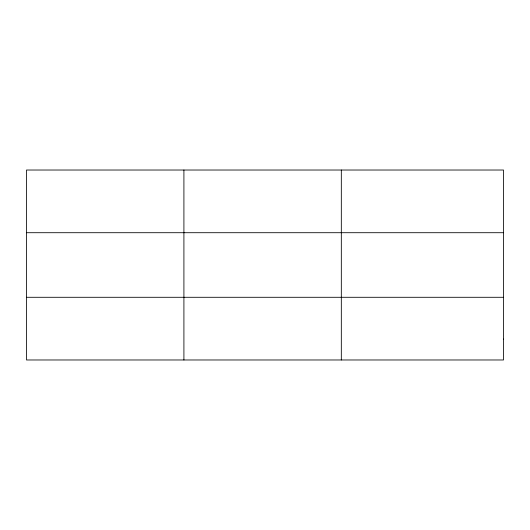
<?xml version="1.0" encoding="UTF-8"?>
<svg xmlns="http://www.w3.org/2000/svg" width="530" height="530" viewBox="0 0 530 530"><rect width="100%" height="100%" fill="white"/><g stroke="black" fill="none" stroke-linecap="round" stroke-linejoin="round"><path stroke-width="0.79" d="M183.91 359.976L183.91 170.024M341.32 359.976L341.32 170.024M26.5 232.71L503.5 232.71M26.5 297.29L503.5 297.29M503.5 339.081L503.5 359.976L26.5 359.976L26.5 170.024L503.5 170.024L503.5 339.081"/></g></svg>
